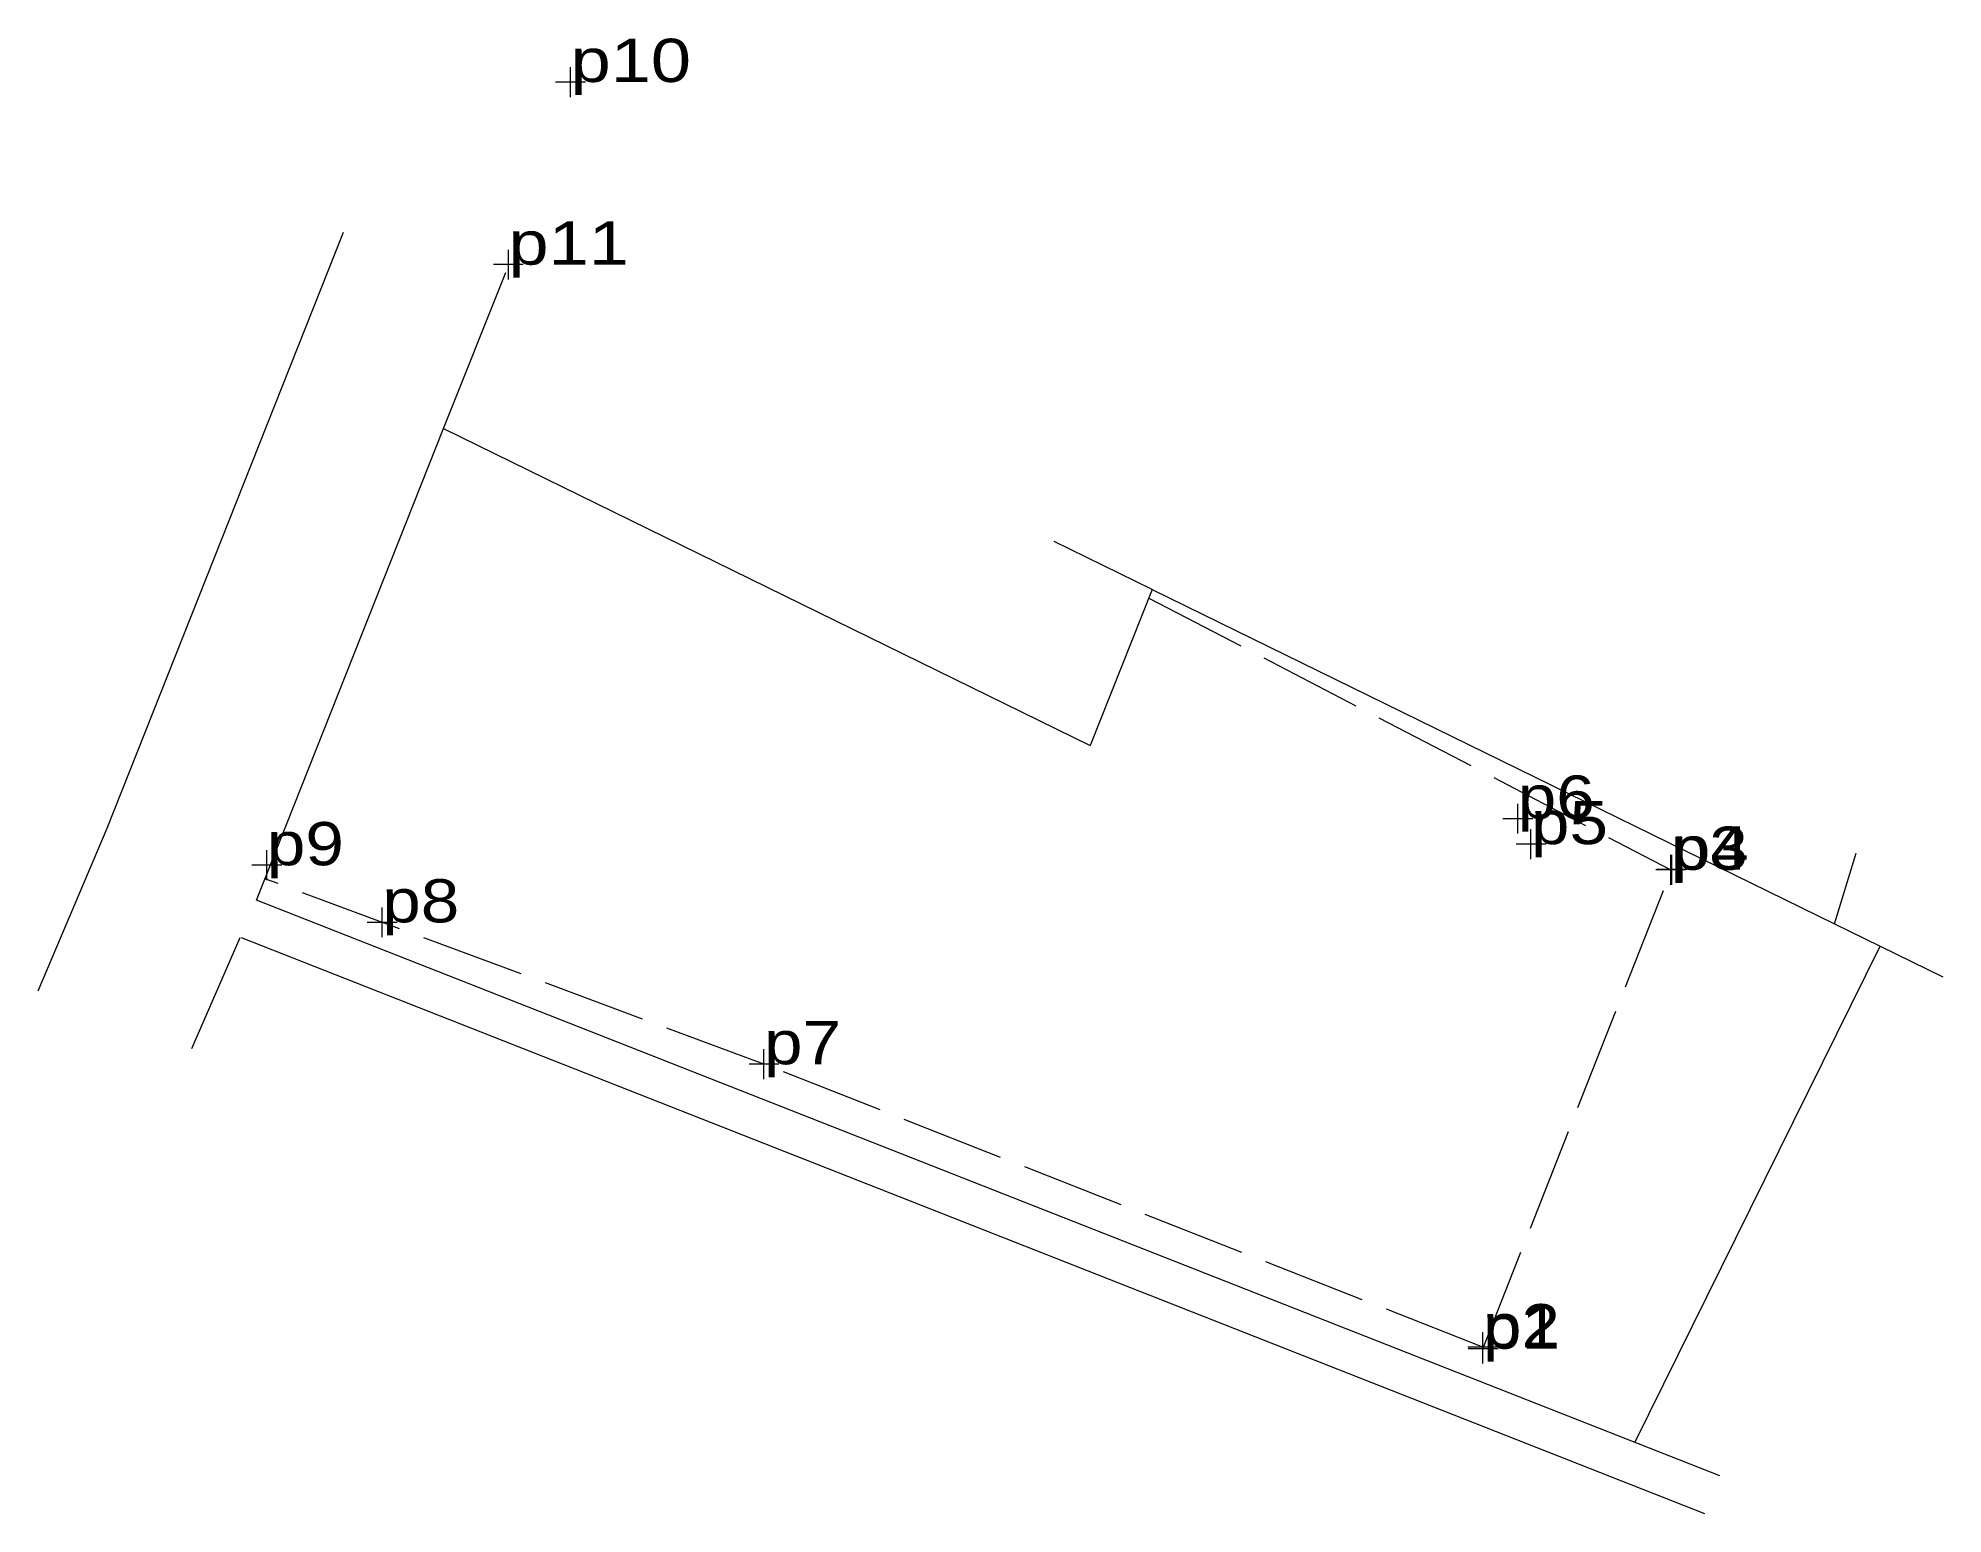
# Model space of a CAD drawing. Header units: metres. Extents: x 536331.1 to 536410.5, y 1837293.9 to 1837355.4.
import ezdxf

# ---------------------------------------------------------------- set-up
doc = ezdxf.new("R2010")
doc.units = ezdxf.units.M
doc.header["$LTSCALE"] = 0.72
doc.linetypes.add('LONG_DASHED', pattern=[7.5, 6, -1.5])
for name, color, linetype, lineweight in [('10', 7, 'Continuous', 13), ('15', 7, 'LONG_DASHED', 13), ('17', 7, 'Continuous', 13), ('7', 7, 'Continuous', 13)]:
    doc.layers.add(name, color=color, linetype=linetype, lineweight=lineweight)
doc.layers.add('12', color=7, linetype='Continuous')

msp = doc.modelspace()

# ---------------------------------------------------------------- linework, layer by layer
at = {"layer": '10'}
for p, q in [((536334, 1837322.45), (536343.85, 1837347.28)), ((536340.22, 1837319.46), (536348.02, 1837339.1)), ((536377.55, 1837332.4), (536405.98, 1837318.47)), ((536331.12, 1837315.68), (536334, 1837322.45)), ((536405.98, 1837318.47), (536406.88, 1837321.41)), ((536401.2, 1837295.47), (536340.22, 1837319.46)), ((536337.53, 1837313.27), (536339.54, 1837317.9)), ((536400.58, 1837293.89), (536339.6, 1837317.88))]:
    msp.add_line(p, q, dxfattribs=at)
at = {"layer": '15'}
for p, q in [((536377.41, 1837332.04), (536399.16, 1837320.72)), ((536391.33, 1837300.77), (536399.2, 1837320.73))]:
    msp.add_line(p, q, dxfattribs=at)
msp.add_lwpolyline([(536391.33, 1837300.83), (536361.37, 1837312.62), (536340.57, 1837320.35)], dxfattribs=at)
at = {"layer": '15', "linetype": 'Continuous'}
msp.add_lwpolyline([(536405.98, 1837318.47), (536407.88, 1837317.54), (536410.5, 1837316.26)], dxfattribs=at)
at = {"layer": '17'}
for p, q in [((536348.02, 1837339.1), (536350.61, 1837345.6)), ((536348.02, 1837339.1), (536374.96, 1837325.9)), ((536377.55, 1837332.4), (536373.47, 1837334.4)), ((536377.55, 1837332.4), (536374.96, 1837325.9)), ((536397.66, 1837296.86), (536407.88, 1837317.54))]:
    msp.add_line(p, q, dxfattribs=at)
at = {"layer": '7'}
for p, q in [((536353.31, 1837352.91), (536353.31, 1837354.16)), ((536353.93, 1837353.53), (536352.68, 1837353.53)), ((536350.72, 1837345.31), (536350.72, 1837346.55)), ((536351.34, 1837345.93), (536350.1, 1837345.93)), ((536392.78, 1837322.23), (536392.78, 1837323.47)), ((536393.41, 1837322.85), (536392.16, 1837322.85)), ((536393.33, 1837321.16), (536393.33, 1837322.41)), ((536393.96, 1837321.79), (536392.71, 1837321.79)), ((536341.28, 1837320.91), (536340.03, 1837320.91)), ((536340.65, 1837320.29), (536340.65, 1837321.54)), ((536399.16, 1837320.1), (536399.16, 1837321.35)), ((536399.2, 1837320.1), (536399.2, 1837321.35)), ((536399.78, 1837320.72), (536398.54, 1837320.72)), ((536399.83, 1837320.73), (536398.58, 1837320.73)), ((536346.09, 1837318.53), (536344.84, 1837318.53)), ((536345.46, 1837317.91), (536345.46, 1837319.15)), ((536361.37, 1837312), (536361.37, 1837313.25)), ((536361.99, 1837312.62), (536360.75, 1837312.62)), ((536391.33, 1837300.21), (536391.33, 1837301.46)), ((536391.33, 1837300.15), (536391.33, 1837301.39)), ((536391.95, 1837300.83), (536390.7, 1837300.83)), ((536391.96, 1837300.77), (536390.71, 1837300.77))]:
    msp.add_line(p, q, dxfattribs=at)

# ---------------------------------------------------------------- texts
at = {"layer": '12'}
for s, width, p in [('p10', 1.25, (536353.31, 1837353.54)), ('p11', 1.25, (536350.72, 1837345.93)), ('p6', 1.2, (536392.78, 1837322.85)), ('p5', 1.2, (536393.33, 1837321.79)), ('p9', 1.2, (536340.65, 1837320.91)), ('p3', 1.2, (536399.16, 1837320.72)), ('p4', 1.2, (536399.2, 1837320.73)), ('p8', 1.2, (536345.46, 1837318.53)), ('p7', 1.2, (536361.37, 1837312.62)), ('p2', 1.2, (536391.33, 1837300.83)), ('p1', 1.2, (536391.33, 1837300.77))]:
    msp.add_text(s, height=1.8, dxfattribs=dict(at, width=width)).set_placement(p)

doc.saveas('drawing.dxf')
